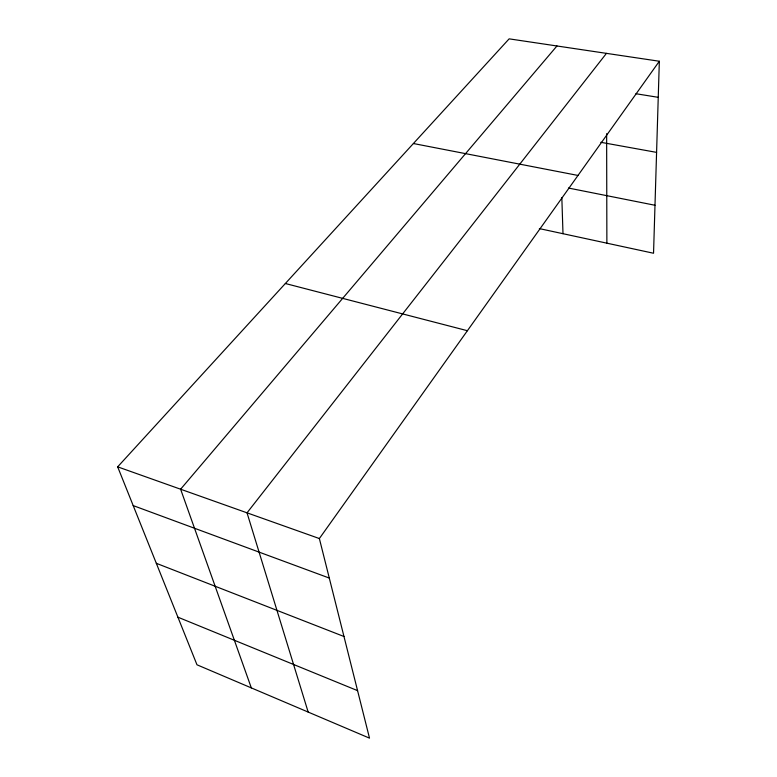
<?xml version="1.0" encoding="UTF-8"?>
<svg xmlns="http://www.w3.org/2000/svg" width="777" height="777" viewBox="0 0 777 777"><rect width="100%" height="100%" fill="white"/><g stroke="black" fill="none" stroke-linecap="round" stroke-linejoin="round"><path stroke-width="1.17" d="M659.333 61.247L319.366 538.548L369.512 738.15L196.979 664.791L117.667 466.841L509.139 38.85L659.333 61.247L653.544 253.244L539.364 228.603M606.458 53.36L247.028 512.83L308.168 712.072M556.954 45.979L180.614 489.219L251.33 687.907M635.916 93.726L658.245 97.329M600.806 142.298L656.584 152.379M413.403 143.522L577.991 175.447M568.453 188.034L654.992 205.264M285.353 283.508L467.404 330.711M117.667 466.841L319.366 538.548M133.197 505.594L329.293 578.059M156.313 563.306L343.978 636.499M177.904 617.181L357.575 690.646M561.829 197.504L562.995 233.702M606.633 133.683L606.876 243.172"/></g></svg>
